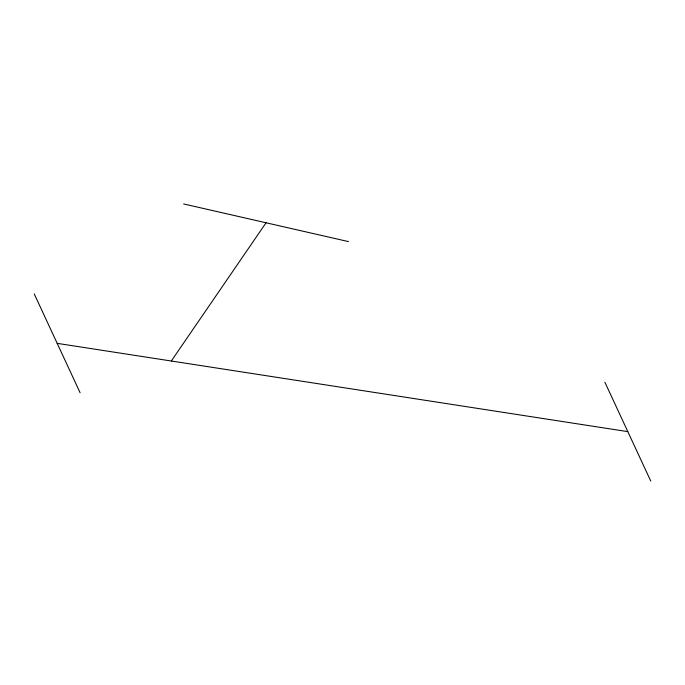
<?xml version="1.0" encoding="UTF-8"?>
<svg xmlns="http://www.w3.org/2000/svg" width="685" height="685" viewBox="0 0 685 685"><rect width="100%" height="100%" fill="white"/><g stroke="black" fill="none" stroke-linecap="round" stroke-linejoin="round"><path stroke-width="1.03" d="M171.31 361.012L266.054 222.771M57.189 343.356L627.811 431.636M183.648 203.95L348.451 241.591M604.881 382.213L650.75 481.05M34.25 293.942L80.119 392.779"/></g></svg>
